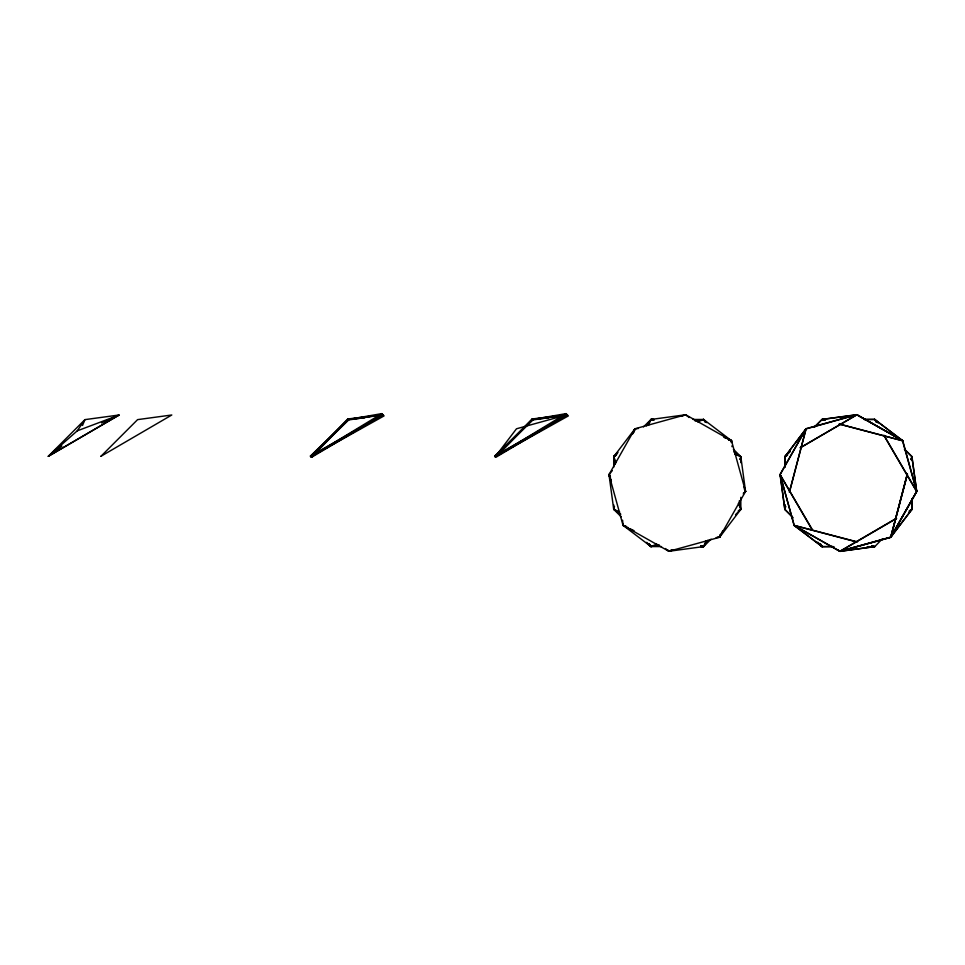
<?xml version="1.0" encoding="UTF-8"?>
<svg xmlns="http://www.w3.org/2000/svg" width="965" height="965" viewBox="0 0 965 965"><rect width="100%" height="100%" fill="white"/><g stroke="black" fill="none" stroke-linecap="round" stroke-linejoin="round"><path stroke-width="1.45" d="M613.873 506.902L613.716 509.351L621.171 516.794M740.674 459.147L740.831 456.698L733.388 449.256M613.981 506.516L613.716 509.351L620.809 514.212M740.565 459.533L740.831 456.698L733.75 451.837M623.149 524.429L623.04 525.346L650.953 546.576L661.483 546.576M731.289 442.525L731.506 440.703L703.606 419.473L693.075 419.473M614.066 506.902L613.716 509.351L619.626 511.8M740.481 459.147L740.831 456.698L734.92 454.25M614.15 506.613L613.716 509.351L608.999 474.599L634.958 428.786L685.705 414.757L731.506 440.703L745.547 491.45L719.588 537.264L668.841 551.292L623.04 525.346L608.999 474.599L610.109 473.284M740.408 459.437L740.831 456.698L745.547 491.45L743.34 494.08M614.476 506.468L613.716 509.351L613.716 504.84M634.198 431.669L634.958 428.786L638.384 428.496M720.348 534.381L719.588 537.264L716.163 537.553M740.071 459.581L740.831 456.698L740.831 462.718M792.277 516.794L784.835 509.351L785.486 506.336M789.382 492.09L806.077 428.786L789.466 492.162M785.679 506.529L784.919 509.411L784.931 504.707M907.305 473.887L890.707 537.264L839.96 551.292L794.147 525.346L780.118 474.599L806.077 428.786L784.859 456.807L787.561 455.166M864.133 419.558L874.712 419.473L902.492 440.703L916.666 491.45L890.707 537.264L916.666 491.45L911.853 456.638L911.093 459.521L911.937 456.698L904.398 449.292M890.707 537.264L907.389 473.96M907.498 474.008L890.864 537.179L916.75 491.523L911.937 456.578M911.286 459.714L912.034 456.807M633.981 431.379L634.958 428.786L635.863 428.906M720.566 534.67L719.588 537.264L717.779 537.035M633.161 433.394L634.958 428.786L613.716 456.698L613.716 467.229M720.493 534.96L719.588 537.264L740.831 509.351L740.831 497.313M82.52 425.481L84.944 419.63L119.153 414.986L48.395 456.264L77.248 430.848L84.944 419.63L48.25 456.324M648.504 425.384L650.953 419.473L685.705 414.757L687.671 416.41M706.042 540.665L703.606 546.576L668.841 551.292L666.875 549.64M632.618 433.961L634.958 428.786L632.823 433.201M720.759 534.67L719.588 537.264L722.797 530.641M805.92 428.834L780.022 474.527L784.835 509.472M902.625 440.703L856.811 414.757L902.625 440.703L839.321 424.021M837.162 549.567L840.02 551.184L896.509 518.229M646.574 425.842L650.953 419.473L653.956 419.473M707.972 540.207L703.606 546.576L700.59 546.576M566.105 413.611L495.262 456.698L516.492 428.786L567.239 414.757L495.865 457.301L494.659 456.083L532.487 419.473L566.105 413.611L568.373 415.891L495.262 456.698L532.005 418.991L567.239 414.757L495.262 456.698L532.487 419.473L562.897 415.348M912.022 509.255L890.719 537.372L840.093 551.377L896.569 518.446M610.664 472.621L611.219 471.969M611.774 471.306L612.317 470.655M311.599 457.301L382.96 414.757L347.726 418.991L310.983 456.698L384.094 415.891L381.826 413.611L348.208 419.473L310.38 456.083L311.599 457.301L313.685 455.142M317.871 450.812L348.208 419.473L378.618 415.348M502.15 450.812L532.487 419.473L548.94 417.833M817.813 542.33L822.059 546.576L832.638 546.492M100.903 456.324L137.597 419.63L171.806 414.986L101.023 456.24M617.974 452.44L613.716 456.698L615.139 464.298M643.498 426.916L650.953 419.473L653.401 419.63M784.847 456.554L790.154 451.246M814.605 426.795L822.047 419.353M790.299 451.367L784.835 456.698L784.931 467.277M814.653 427.012L822.059 419.473L825.075 420.125M711.048 539.133L703.606 546.576L701.157 546.419M735.511 514.671L740.831 509.351L739.25 500.907M856.751 414.866L821.939 419.473M822.059 546.576L794.147 525.346L857.523 541.944M839.96 551.292L874.833 546.576M874.724 546.697L882.131 539.037M908.596 512.56L911.937 509.351L911.853 498.772M375.518 415.879L348.691 419.956L310.983 456.698L382.96 414.757L310.38 456.083M495.262 456.698L532.97 419.956L559.784 415.879M617.407 453.466L613.716 456.698L616.165 462.609M738.985 510.968L740.831 509.351L738.382 503.441M615.899 454.877L613.716 456.698L616.285 455.203M738.647 511.173L740.831 509.351L738.261 510.847M610.447 473.477L608.999 474.599L609.808 476.915M743.388 493.139L744.111 492.572M744.823 492.017L745.547 491.45L743.943 486.818M61.965 446.083L48.395 456.264L118.84 415.191L101.59 422.984M615.694 455.215L613.716 456.698L615.96 455.07M738.852 510.835L740.831 509.351L738.599 510.98M381.826 413.611L310.983 456.698L348.208 419.473L364.661 417.833M787.428 455.034L784.931 456.795M800.262 447.712L856.811 414.757L806.077 428.918M800.262 447.82L856.751 414.902M909.368 510.847L911.925 509.243M909.344 511.016L911.925 509.496M494.659 456.083L567.239 414.757L564.26 415.203M671.109 550.303L668.841 551.292L667.72 549.857M697.695 421.922L703.606 419.473L706.79 422.658M656.863 544.127L650.953 546.576L646.695 542.33M77.248 430.848L118.804 415.167M671.507 550.291L668.841 551.292L673.474 549.688M681.073 416.361L685.705 414.757L686.26 415.469M856.679 414.673L806.052 428.677L784.931 456.795M840.02 551.148L890.671 537.131L911.937 509.351M695.162 421.042L703.606 419.473L705.222 421.307M659.397 545.008L650.953 546.576L649.336 544.743M822.204 419.365L856.884 414.661L902.577 440.559M871.697 545.925L874.604 546.673L839.888 551.389L794.195 525.491L855.979 541.763M911.937 456.698L912.034 459.81M864.266 419.377L874.785 419.377M784.835 509.351L780.263 474.756M794.147 525.346L780.118 474.599L812.446 529.869M821.987 546.673L834.013 546.673M867.089 546.673L874.604 546.673M653.775 419.727L650.953 419.473L653.824 420.233M700.771 546.323L703.606 546.576L700.723 545.816M653.401 419.823L650.953 419.473L653.679 419.896M701.157 546.226L703.606 546.576L700.867 546.154M822.059 419.606L824.882 420.318M839.248 424.105L902.468 440.776M728.635 439.956L731.506 440.703L731.663 442.416M871.841 545.816L874.773 546.492M625.911 526.094L623.04 525.346L622.968 524.49M728.925 439.726L731.506 440.703L724.896 437.507M625.622 526.323L623.04 525.346L625.248 526.408M729.214 439.811L731.506 440.703L728.925 439.533M625.344 526.239L623.04 525.346L628.215 527.686M723.75 437.193L726.331 438.363M629.65 528.543L634.065 530.69M916.545 491.39L884.338 436.18M874.616 419.389L902.733 440.691L916.738 491.318L883.952 435.215M794.038 525.358L822.156 546.66M688.335 416.964L688.986 417.519M665.561 548.53L666.212 549.085M878.041 422.67L874.857 419.486L876.377 422.067M904.615 449.244L912.058 456.686M877.909 422.658L874.712 419.473L876.208 422.043M784.714 509.363L793.218 517.867M817.669 542.318L821.915 546.564L820.395 543.983M532.005 418.991L532.97 419.956M347.726 418.991L348.691 419.956M705.415 421.657L703.606 419.473L705.101 422.043M649.131 544.393L650.953 546.576L649.457 544.007M705.077 421.452L703.606 419.473L705.234 421.705M649.469 544.598L650.953 546.576L649.312 544.344M820.564 544.007L822.168 546.564M780.058 474.768L812.216 529.93M610.495 477.168L608.999 474.599L611.014 479.907M744.413 488.929L745.547 491.45L744.546 488.797M610.145 477.12L608.999 474.599L609.989 476.855M744.558 489.195L745.547 491.45M610.604 479.231L611.412 481.547M731.952 445.842L732.025 446.699M622.594 520.207L622.895 523.633M911.937 498.821L912.034 509.423M911.853 456.843L911.853 459.835M784.738 456.626L784.738 467.156M784.738 504.731L784.738 509.243"/></g></svg>
